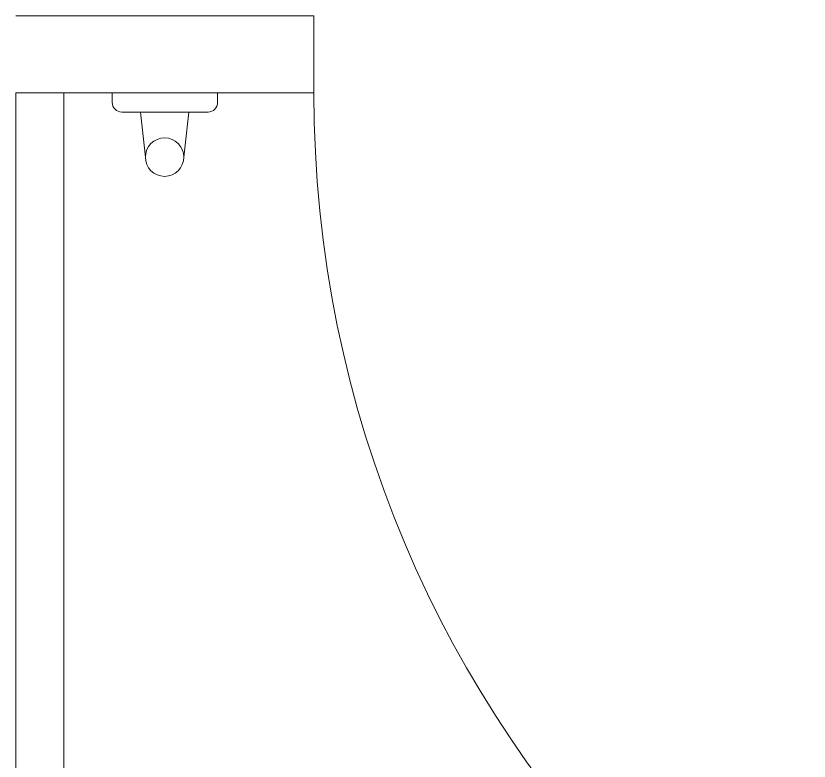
# Model space of a CAD drawing. Header units: millimetres. Extents: x 867 to 1330, y 209 to 507.
# Drawn here: x 1183.7857 to 1184.1982, y 443.0806 to 443.4681 of the extents above; entities that cross this region are included whole.
import ezdxf

# ---------------------------------------------------------------- set-up
doc = ezdxf.new("R2010")
doc.units = ezdxf.units.MM
doc.header["$LTSCALE"] = 5
doc.layers.add('I-ARQ', color=8, linetype='Continuous', lineweight=0)

msp = doc.modelspace()

# ---------------------------------------------------------------- linework, layer by layer
at = {"layer": 'I-ARQ'}
for p, q in [((1183.94066, 443.46814), (1183.78566, 443.46814)), ((1183.94066, 443.42676), (1183.94066, 443.46814)), ((1183.78566, 442.06814), (1183.78566, 443.42814)), ((1183.94066, 443.42814), (1183.78566, 443.42814)), ((1183.81066, 443.42814), (1183.81066, 442.06814)), ((1183.83575, 443.42814), (1183.83575, 443.42314)), ((1183.89058, 443.42814), (1183.83575, 443.42814)), ((1183.89058, 443.42814), (1183.89058, 443.42314)), ((1183.88558, 443.41814), (1183.84075, 443.41814)), ((1183.85046, 443.41814), (1183.85299, 443.39468)), ((1183.87552, 443.41814), (1183.87299, 443.39468))]:
    msp.add_line(p, q, dxfattribs=at)
msp.add_circle((1183.86299, 443.39468), 0.01, dxfattribs=at)
for centre, radius, start, end in [((1184.54225, 443.42787), 0.60159, 179.97416, 269.84895), ((1183.84075, 443.42314), 0.005, 180, 270), ((1183.88558, 443.42314), 0.005, 270, 0)]:
    msp.add_arc(centre, radius, start, end, dxfattribs=at)

doc.saveas('drawing.dxf')
